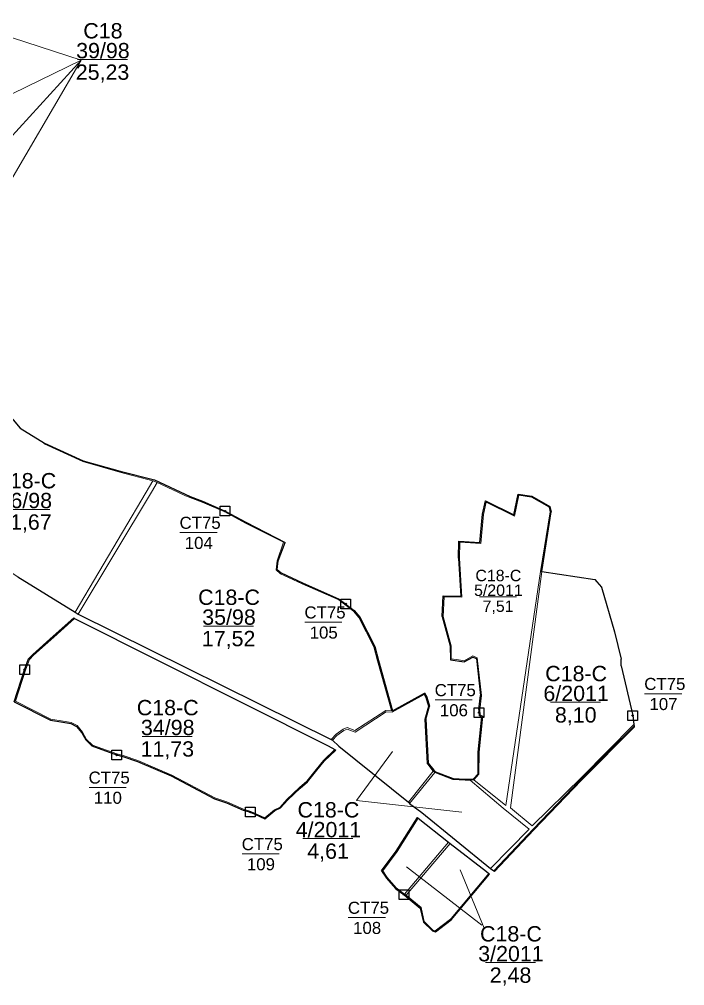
# Model space of a CAD drawing. Header units: metres. Extents: x 389812 to 396485, y 1540323 to 1543563.
# Drawn here: x 395104 to 396485, y 1540976 to 1542981 of the extents above; entities that cross this region are included whole.
import ezdxf
from ezdxf.enums import TextEntityAlignment as Align

# ---------------------------------------------------------------- set-up
doc = ezdxf.new("R2010")
doc.units = ezdxf.units.M
doc.header["$MEASUREMENT"] = 0
doc.layers.add('RanhOne', color=1, linetype='Continuous', lineweight=0)
doc.styles.add('Style-Arial', font='arial.ttf')
doc.styles.add('Style-vnarial', font='vnarial.shx')

# ---------------------------------------------------------------- blocks, each defined once
blk = doc.blocks.new('*U0')
at = {"color": 0, "linetype": 'Continuous', "lineweight": -2, "ltscale": 10, "flags": 128}
blk.add_lwpolyline([(-150, 150), (150, 150), (150, -150), (-150, -150), (-150, 150)], close=True, dxfattribs=at)
at = {"color": 0, "linetype": 'Continuous', "lineweight": -2, "ltscale": 10}
blk.add_circle((-0.02828, 0.016065), 22.5, dxfattribs=at)
blk = doc.blocks.new('*U14')
at = {"layer": 'RanhOne', "color": 3, "linetype": 'Continuous', "lineweight": 13}
blk.add_line((-61.590481, 0.735993), (61.441778, 0.735993), dxfattribs=at)
at = {"layer": 'RanhOne', "color": 3, "linetype": 'Continuous', "lineweight": 13, "style": 'Style-vnarial'}
for s, p in [('CT75', (-62.927429, 13.404383)), ('104', (-45.630649, -53.404347))]:
    blk.add_text(s, height=40, dxfattribs=at).set_placement(p)
blk = doc.blocks.new('*U15')
at = {"layer": 'RanhOne', "color": 3, "linetype": 'Continuous', "lineweight": 13}
blk.add_line((-61.590481, 0.735993), (61.441778, 0.735993), dxfattribs=at)
at = {"layer": 'RanhOne', "color": 3, "linetype": 'Continuous', "lineweight": 13, "style": 'Style-vnarial'}
for s, p in [('CT75', (-62.927429, 13.404383)), ('105', (-45.630649, -53.404347))]:
    blk.add_text(s, height=40, dxfattribs=at).set_placement(p)
blk = doc.blocks.new('*U16')
at = {"layer": 'RanhOne', "color": 3, "linetype": 'Continuous', "lineweight": 13}
blk.add_line((-61.590481, 0.735993), (61.441778, 0.735993), dxfattribs=at)
at = {"layer": 'RanhOne', "color": 3, "linetype": 'Continuous', "lineweight": 13, "style": 'Style-vnarial'}
for s, p in [('CT75', (-62.927429, 13.404383)), ('106', (-45.630649, -53.404347))]:
    blk.add_text(s, height=40, dxfattribs=at).set_placement(p)
blk = doc.blocks.new('*U17')
at = {"layer": 'RanhOne', "color": 3, "linetype": 'Continuous', "lineweight": 13}
blk.add_line((-61.590481, 0.735993), (61.441778, 0.735993), dxfattribs=at)
at = {"layer": 'RanhOne', "color": 3, "linetype": 'Continuous', "lineweight": 13, "style": 'Style-vnarial'}
for s, p in [('CT75', (-62.927429, 13.404383)), ('107', (-45.630649, -53.404347))]:
    blk.add_text(s, height=40, dxfattribs=at).set_placement(p)
blk = doc.blocks.new('*U18')
at = {"layer": 'RanhOne', "color": 3, "linetype": 'Continuous', "lineweight": 13}
blk.add_line((-61.590481, 0.735993), (61.441778, 0.735993), dxfattribs=at)
at = {"layer": 'RanhOne', "color": 3, "linetype": 'Continuous', "lineweight": 13, "style": 'Style-vnarial'}
for s, p in [('CT75', (-62.927429, 13.404383)), ('108', (-45.630649, -53.404347))]:
    blk.add_text(s, height=40, dxfattribs=at).set_placement(p)
blk = doc.blocks.new('*U19')
at = {"layer": 'RanhOne', "color": 3, "linetype": 'Continuous', "lineweight": 13}
blk.add_line((-61.590481, 0.735993), (61.441778, 0.735993), dxfattribs=at)
at = {"layer": 'RanhOne', "color": 3, "linetype": 'Continuous', "lineweight": 13, "style": 'Style-vnarial'}
for s, p in [('CT75', (-62.927429, 13.404383)), ('109', (-45.630649, -53.404347))]:
    blk.add_text(s, height=40, dxfattribs=at).set_placement(p)
blk = doc.blocks.new('*U20')
at = {"layer": 'RanhOne', "color": 3, "linetype": 'Continuous', "lineweight": 13}
blk.add_line((-61.590481, 0.735993), (61.441778, 0.735993), dxfattribs=at)
at = {"layer": 'RanhOne', "color": 3, "linetype": 'Continuous', "lineweight": 13, "style": 'Style-vnarial'}
for s, p in [('CT75', (-62.927429, 13.404383)), ('110', (-45.630649, -53.404347))]:
    blk.add_text(s, height=40, dxfattribs=at).set_placement(p)
blk = doc.blocks.new('*U48')
at = {"layer": 'RanhOne', "color": 3, "linetype": 'Continuous', "lineweight": 13}
blk.add_line((-66.520877, -1.660429), (63.750129, -1.660429), dxfattribs=at)
at = {"layer": 'RanhOne', "color": 3, "linetype": 'Continuous', "lineweight": 13, "style": 'Style-Arial'}
blk.add_text('25,23', height=40, dxfattribs=at).set_placement((-1.025137, -54.422685), align=Align.CENTER)
at = {"layer": 'RanhOne', "color": 3, "linetype": 'Continuous', "lineweight": 13, "insert": (-0.000029, 1.089388), "char_height": 40, "attachment_point": 8, "line_spacing_factor": 0.776524, "style": 'Style-Arial'}
blk.add_mtext('C18\\P39/98', dxfattribs=at)
blk = doc.blocks.new('*U51')
at = {"layer": 'RanhOne', "color": 3, "linetype": 'Continuous', "lineweight": 13}
blk.add_line((-66.520877, -1.660429), (63.750129, -1.660429), dxfattribs=at)
at = {"layer": 'RanhOne', "color": 3, "linetype": 'Continuous', "lineweight": 13, "style": 'Style-Arial'}
blk.add_text('11,67', height=40, dxfattribs=at).set_placement((-1.025137, -54.422685), align=Align.CENTER)
at = {"layer": 'RanhOne', "color": 3, "linetype": 'Continuous', "lineweight": 13, "insert": (-0.000029, 1.089388), "char_height": 40, "attachment_point": 8, "line_spacing_factor": 0.776524, "style": 'Style-Arial'}
blk.add_mtext('C18-C\\P36/98', dxfattribs=at)
blk = doc.blocks.new('*U52')
at = {"layer": 'RanhOne', "color": 3, "linetype": 'Continuous', "lineweight": 13}
blk.add_line((-66.520877, -1.660429), (63.750129, -1.660429), dxfattribs=at)
at = {"layer": 'RanhOne', "color": 3, "linetype": 'Continuous', "lineweight": 13, "style": 'Style-Arial'}
blk.add_text('17,52', height=40, dxfattribs=at).set_placement((-1.025137, -54.422685), align=Align.CENTER)
at = {"layer": 'RanhOne', "color": 3, "linetype": 'Continuous', "lineweight": 13, "insert": (-0.000029, 1.089388), "char_height": 40, "attachment_point": 8, "line_spacing_factor": 0.776524, "style": 'Style-Arial'}
blk.add_mtext('C18-C\\P35/98', dxfattribs=at)
blk = doc.blocks.new('*U53')
at = {"layer": 'RanhOne', "color": 3, "linetype": 'Continuous', "lineweight": 13}
blk.add_line((-66.520877, -1.660429), (63.750129, -1.660429), dxfattribs=at)
at = {"layer": 'RanhOne', "color": 3, "linetype": 'Continuous', "lineweight": 13, "style": 'Style-Arial'}
blk.add_text('11,73', height=40, dxfattribs=at).set_placement((-1.025137, -54.422685), align=Align.CENTER)
at = {"layer": 'RanhOne', "color": 3, "linetype": 'Continuous', "lineweight": 13, "insert": (-0.000029, 1.089388), "char_height": 40, "attachment_point": 8, "line_spacing_factor": 0.776524, "style": 'Style-Arial'}
blk.add_mtext('C18-C\\P34/98', dxfattribs=at)
blk = doc.blocks.new('*U54')
at = {"layer": 'RanhOne', "color": 3, "linetype": 'Continuous', "lineweight": 13}
blk.add_line((-66.520877, -1.660429), (63.750129, -1.660429), dxfattribs=at)
at = {"layer": 'RanhOne', "color": 3, "linetype": 'Continuous', "lineweight": 13, "style": 'Style-Arial'}
blk.add_text('4,61', height=40, dxfattribs=at).set_placement((-1.025137, -54.422685), align=Align.CENTER)
at = {"layer": 'RanhOne', "color": 3, "linetype": 'Continuous', "lineweight": 13, "insert": (-0.000029, 1.089388), "char_height": 40, "attachment_point": 8, "line_spacing_factor": 0.776524, "style": 'Style-Arial'}
blk.add_mtext('C18-C\\P4/2011', dxfattribs=at)
blk = doc.blocks.new('*U55')
at = {"layer": 'RanhOne', "color": 3, "linetype": 'Continuous', "lineweight": 13}
blk.add_line((-66.520877, -1.660429), (63.750129, -1.660429), dxfattribs=at)
at = {"layer": 'RanhOne', "color": 3, "linetype": 'Continuous', "lineweight": 13, "style": 'Style-Arial'}
blk.add_text('2,48', height=40, dxfattribs=at).set_placement((-1.025137, -54.422685), align=Align.CENTER)
at = {"layer": 'RanhOne', "color": 3, "linetype": 'Continuous', "lineweight": 13, "insert": (-0.000029, 1.089388), "char_height": 40, "attachment_point": 8, "line_spacing_factor": 0.776524, "style": 'Style-Arial'}
blk.add_mtext('C18-C\\P3/2011', dxfattribs=at)
blk = doc.blocks.new('*U56')
at = {"layer": 'RanhOne', "color": 3, "linetype": 'Continuous', "lineweight": 13}
blk.add_line((-66.520877, -1.660429), (63.750129, -1.660429), dxfattribs=at)
at = {"layer": 'RanhOne', "color": 3, "linetype": 'Continuous', "lineweight": 13, "style": 'Style-Arial'}
blk.add_text('8,10', height=40, dxfattribs=at).set_placement((-1.025137, -54.422685), align=Align.CENTER)
at = {"layer": 'RanhOne', "color": 3, "linetype": 'Continuous', "lineweight": 13, "insert": (-0.000029, 1.089388), "char_height": 40, "attachment_point": 8, "line_spacing_factor": 0.776524, "style": 'Style-Arial'}
blk.add_mtext('C18-C\\P6/2011', dxfattribs=at)
blk = doc.blocks.new('*U57')
at = {"layer": 'RanhOne', "color": 3, "linetype": 'Continuous', "lineweight": 13}
blk.add_line((-66.520877, -1.660429), (63.750129, -1.660429), dxfattribs=at)
at = {"layer": 'RanhOne', "color": 3, "linetype": 'Continuous', "lineweight": 13, "style": 'Style-Arial'}
blk.add_text('7,51', height=40, dxfattribs=at).set_placement((-1.025137, -54.422685), align=Align.CENTER)
at = {"layer": 'RanhOne', "color": 3, "linetype": 'Continuous', "lineweight": 13, "insert": (-0.000029, 1.089388), "char_height": 40, "attachment_point": 8, "line_spacing_factor": 0.776524, "style": 'Style-Arial'}
blk.add_mtext('C18-C\\P5/2011', dxfattribs=at)

msp = doc.modelspace()

# ---------------------------------------------------------------- linework, layer by layer
at = {"layer": 'RanhOne', "color": 7, "linetype": 'Continuous', "lineweight": 0}
for p, q in [((395232.307712, 1542895.782286), (394972.250645, 1542980.569762)), ((395232.307712, 1542895.782286), (394754.594186, 1542375.752436)), ((395232.307712, 1542895.782286), (394887.449427, 1542729.033584)), ((395232.307712, 1542895.782286), (394924.196622, 1542370.099937)), ((395804.134932, 1541360.370917), (395878.436951, 1541462.115887)), ((395804.134932, 1541360.370917), (396022.195206, 1541336.145924)), ((396064.192, 1541101.970991), (395907.511655, 1541223.095956)), ((396069.037783, 1541095.510993), (396018.964683, 1541216.635958))]:
    msp.add_line(p, q, dxfattribs=at)
at = {"layer": 'RanhOne', "color": 3, "linetype": 'Continuous', "lineweight": 30}
for p, q in [((395077.041, 1542167.152), (395105.697, 1542132.322)), ((395105.697, 1542132.322), (395156.224, 1542101.703)), ((395156.224, 1542101.703), (395236.745, 1542065.202)), ((395236.745, 1542065.202), (395312.984, 1542043.206)), ((395312.984, 1542043.206), (395384.86, 1542025.2)), ((395384.86, 1542025.2), (395458.93, 1541990.87)), ((395458.93, 1541990.87), (395484.299, 1541981.161)), ((396130.427, 1541953.167), (396138.992, 1541995.836)), ((396138.992, 1541995.836), (396167.37, 1541991.703)), ((396167.37, 1541991.703), (396205.164, 1541970.282)), ((395484.299, 1541981.161), (395531.111, 1541960.729)), ((396065.519, 1541954.085), (396071.787, 1541981.832)), ((396071.787, 1541981.832), (396130.427, 1541953.167)), ((396205.164, 1541970.282), (396207.491, 1541959.236)), ((395531.111, 1541960.729), (395574.438, 1541937.679)), ((396060.082, 1541895.782), (396065.519, 1541954.085)), ((396188.287, 1541835.091), (396207.491, 1541959.236)), ((395574.438, 1541937.679), (395655.58, 1541895.61)), ((395641.06, 1541857.134), (395655.58, 1541895.61)), ((396015.346, 1541863.281), (396016.443, 1541898.066)), ((396016.443, 1541898.066), (396060.082, 1541895.782)), ((396015.346, 1541863.281), (396020.288, 1541784.375)), ((395639.252, 1541839.341), (395641.06, 1541857.134)), ((395101.235, 1541824.065), (395219.897, 1541750.734)), ((395639.252, 1541839.341), (395647.442, 1541832.54)), ((395647.442, 1541832.54), (395691.579, 1541811.604)), ((396188.287, 1541835.091), (396298.771, 1541818.542)), ((395691.579, 1541811.604), (395767.93, 1541778.009)), ((396298.771, 1541818.542), (396302.702, 1541813.769)), ((396302.702, 1541813.769), (396311.932, 1541803.106)), ((396311.932, 1541803.106), (396339.525, 1541709.886)), ((395981.876, 1541741.93), (395983.629, 1541784.816)), ((395983.629, 1541784.816), (396020.288, 1541784.375)), ((395767.93, 1541778.009), (395799.093, 1541754.684)), ((395219.897, 1541750.734), (395226.145, 1541746.769)), ((395226.145, 1541746.769), (395751.0445, 1541486.6965)), ((395799.093, 1541754.684), (395810.506, 1541740.951)), ((395981.876, 1541741.93), (395998.486, 1541681.067)), ((395174.093, 1541700.976), (395216.858, 1541739.12)), ((395216.858, 1541739.12), (395218.7801, 1541738.1544)), ((395218.7801, 1541738.1544), (395745.006, 1541473.804)), ((395810.506, 1541740.951), (395841.678, 1541679.696)), ((396339.525, 1541709.886), (396353.176, 1541653.565)), ((395132.262, 1541663.336), (395174.093, 1541700.976)), ((395123.17, 1541654.207), (395132.262, 1541663.336)), ((395841.678, 1541679.696), (395849.3, 1541650.741)), ((395998.486, 1541681.067), (395998.587, 1541652.361)), ((395115.051, 1541631.46), (395123.17, 1541654.207)), ((395849.3, 1541650.741), (395878.537, 1541546.301)), ((395998.587, 1541652.361), (396027.499, 1541648.203)), ((396027.499, 1541648.203), (396045.07, 1541657.91)), ((396045.07, 1541657.91), (396052.682, 1541654.914)), ((396052.682, 1541654.914), (396061.411, 1541577.959)), ((396353.105, 1541639.44), (396353.176, 1541653.565)), ((395093.559, 1541565.187), (395115.051, 1541631.46)), ((396353.105, 1541639.44), (396377.12, 1541536.372)), ((395878.537, 1541546.301), (395945.214, 1541582.711)), ((395945.214, 1541582.711), (395949.637, 1541574.726)), ((395093.559, 1541565.187), (395168.788, 1541527.139)), ((395949.637, 1541574.726), (395955.415, 1541555.91)), ((396057.428, 1541548.883), (396061.411, 1541577.959)), ((395947.484, 1541529.094), (395955.415, 1541555.91)), ((396057.428, 1541548.883), (396058.701, 1541537.14)), ((395168.788, 1541527.139), (395194.617, 1541523.165)), ((395194.617, 1541523.165), (395211.216, 1541520.327)), ((395947.484, 1541529.094), (395952.247, 1541437.816)), ((396056.51, 1541460.938), (396064.123, 1541534.027)), ((396058.701, 1541537.14), (396064.123, 1541534.027)), ((396377.12, 1541536.372), (396379.4337, 1541517.8043)), ((395211.216, 1541520.327), (395222.747, 1541514.183)), ((395222.747, 1541514.183), (395233.723, 1541500.676)), ((396270.849, 1541402.704), (396380.119, 1541512.305)), ((396379.4337, 1541517.8043), (396379.8052, 1541514.823)), ((396379.8052, 1541514.823), (396380.119, 1541512.305)), ((395233.723, 1541500.676), (395242.144, 1541485.963)), ((395242.144, 1541485.963), (395254.645, 1541473.559)), ((395751.0445, 1541486.6965), (395753.847, 1541485.308)), ((395753.847, 1541485.308), (395766.972, 1541472.91)), ((395254.645, 1541473.559), (395305.734, 1541455.104)), ((395736.867, 1541441.715), (395760.645, 1541464.938)), ((395745.006, 1541473.804), (395758.8339, 1541465.9648)), ((395758.8339, 1541465.9648), (395760.645, 1541464.938)), ((395766.972, 1541472.91), (395911.547, 1541356.659)), ((396056.033, 1541416.016), (396056.51, 1541460.938)), ((395305.734, 1541455.104), (395318.813, 1541451.542)), ((395318.813, 1541451.542), (395349.615, 1541441.198)), ((395349.615, 1541441.198), (395419.372, 1541411.313)), ((395721.622, 1541423.222), (395736.867, 1541441.715)), ((395702.171, 1541399.404), (395721.622, 1541423.222)), ((395952.247, 1541437.816), (395964.122, 1541423.001)), ((395964.122, 1541423.001), (395967.882, 1541419.752)), ((395419.372, 1541411.313), (395509.072, 1541364.108)), ((395967.882, 1541419.752), (396004.125, 1541406.179)), ((396004.125, 1541406.179), (396029.47, 1541404.423)), ((396029.47, 1541404.423), (396046.061, 1541404.978)), ((396046.061, 1541404.978), (396056.033, 1541416.016)), ((396171.776, 1541299.731), (396270.849, 1541402.704)), ((395660.833, 1541361.175), (395687.165, 1541386.111)), ((395687.165, 1541386.111), (395702.171, 1541399.404)), ((395509.072, 1541364.108), (395533.841, 1541355.774)), ((395646.301, 1541345.143), (395660.833, 1541361.175)), ((395533.841, 1541355.774), (395568.603, 1541340.589)), ((395568.603, 1541340.589), (395583.632, 1541336.118)), ((395634.646, 1541339.623), (395646.301, 1541345.143)), ((395911.547, 1541356.659), (395914.025, 1541354.092)), ((395914.025, 1541354.092), (395939.246, 1541335.18)), ((395583.632, 1541336.118), (395613.825, 1541322.384)), ((395613.825, 1541322.384), (395634.646, 1541339.623)), ((395886.262, 1541255.498), (395930.246, 1541324.934)), ((395930.246, 1541324.934), (395931.8272, 1541323.6928)), ((395931.8272, 1541323.6928), (395994.868, 1541274.206)), ((395939.246, 1541335.18), (396081.669, 1541219.258)), ((396090.348, 1541213.415), (396171.776, 1541299.731)), ((395994.868, 1541274.206), (395997.878, 1541271.509)), ((395997.878, 1541271.509), (396073.406, 1541213.156)), ((395855.707, 1541214.687), (395886.262, 1541255.498)), ((395855.707, 1541214.687), (395865.987, 1541199.412)), ((396000.549, 1541113.022), (396080.106, 1541207.843)), ((396073.406, 1541213.156), (396078.5739, 1541209.1285)), ((396078.5739, 1541209.1285), (396080.106, 1541207.843)), ((396081.669, 1541219.258), (396088.6665, 1541214.5471)), ((396088.6665, 1541214.5471), (396090.348, 1541213.415)), ((395865.987, 1541199.412), (395885.009, 1541177.732)), ((395885.009, 1541177.732), (395902.638, 1541164.535)), ((395902.638, 1541164.535), (395935.945, 1541137.056)), ((395935.945, 1541137.056), (395942.524, 1541108.136)), ((395942.524, 1541108.136), (395961.221, 1541089.997)), ((395967.52, 1541087.88), (396000.549, 1541113.022)), ((395961.221, 1541089.997), (395967.52, 1541087.88))]:
    msp.add_line(p, q, dxfattribs=at)
at = {"layer": 'RanhOne', "color": 3, "linetype": 'Continuous', "lineweight": 0}
for p, q in [((395380.918, 1542023.597), (395390.162, 1542019.628)), ((396185.7607, 1541835.483), (396188.287, 1541835.091)), ((395219.897, 1541750.734), (395226.145, 1541746.769)), ((395226.145, 1541746.769), (395751.0445, 1541486.6965)), ((396379.4337, 1541517.8043), (396379.8052, 1541514.823)), ((395751.0445, 1541486.6965), (395753.847, 1541485.308)), ((395911.547, 1541356.659), (395962.8477, 1541421.393)), ((395962.8477, 1541421.393), (395966.5419, 1541418.1182)), ((395914.025, 1541354.092), (395966.5419, 1541418.1182)), ((396039.4722, 1541402.7565), (396046.9761, 1541403.0075)), ((395911.547, 1541356.659), (395914.025, 1541354.092)), ((395931.8272, 1541323.6928), (395994.868, 1541274.206)), ((395903.6605, 1541166.2679), (395994.868, 1541274.206)), ((395906.7276, 1541163.7538), (395997.878, 1541271.509)), ((395994.868, 1541274.206), (395997.878, 1541271.509)), ((396081.669, 1541219.258), (396088.6665, 1541214.5471)), ((395903.6605, 1541166.2679), (395906.7276, 1541163.7538))]:
    msp.add_line(p, q, dxfattribs=at)
at = {"layer": 'RanhOne', "color": 3, "linetype": 'Continuous', "lineweight": 0, "flags": 128}
for points in [[(395042.061, 1542189.73), (395077.041, 1542167.152), (395105.697, 1542132.322), (395156.224, 1542101.703)], [(395156.224, 1542101.703), (395155.3983, 1542099.8814), (395236.0513, 1542063.3206), (395312.4936, 1542041.2671), (395380.918, 1542023.597)], [(395156.224, 1542101.703), (395236.745, 1542065.202), (395312.984, 1542043.206), (395384.86, 1542025.2), (395458.93, 1541990.87), (395484.299, 1541981.161), (395531.111, 1541960.729), (395574.438, 1541937.679), (395655.58, 1541895.61), (395641.06, 1541857.134), (395639.252, 1541839.341), (395647.442, 1541832.54), (395691.579, 1541811.604), (395767.93, 1541778.009), (395799.093, 1541754.684), (395810.506, 1541740.951), (395841.678, 1541679.696), (395849.3, 1541650.741), (395878.537, 1541546.301), (395945.214, 1541582.711), (395949.637, 1541574.726), (395955.415, 1541555.91), (395947.484, 1541529.094), (395952.247, 1541437.816), (395964.122, 1541423.001), (395967.882, 1541419.752), (396004.125, 1541406.179), (396029.47, 1541404.423), (396046.061, 1541404.978), (396056.033, 1541416.016), (396056.51, 1541460.938), (396064.123, 1541534.027), (396058.701, 1541537.14), (396057.428, 1541548.883), (396061.411, 1541577.959), (396052.682, 1541654.914), (396045.07, 1541657.91), (396027.499, 1541648.203), (395998.587, 1541652.361), (395998.486, 1541681.067), (395981.876, 1541741.93), (395983.629, 1541784.816), (396020.288, 1541784.375), (396015.346, 1541863.281), (396016.443, 1541898.066), (396060.082, 1541895.782), (396065.519, 1541954.085), (396071.787, 1541981.832), (396130.427, 1541953.167), (396138.992, 1541995.836), (396167.37, 1541991.703), (396205.164, 1541970.282), (396207.491, 1541959.236), (396188.287, 1541835.091)], [(395219.897, 1541750.734), (395366.993, 1542000), (395380.918, 1542023.597)], [(395226.145, 1541746.769), (395378.3635, 1542000), (395390.162, 1542019.628)], [(395390.162, 1542019.628), (395432.731, 1542000), (395448.9002, 1541992.5446), (395483.5417, 1541979.3093), (395530.24, 1541958.927), (395573.5196, 1541935.9022), (395652.3192, 1541896.3479), (395639.0933, 1541857.5634), (395637.1545, 1541838.4831), (395646.3577, 1541830.8407), (395690.7475, 1541809.7848), (395766.9149, 1541776.2706), (395797.7057, 1541753.2242), (395808.8249, 1541739.8447), (395839.7984, 1541678.9798), (395847.3698, 1541650.2168), (395876.1602, 1541547.3722), (395876.4198, 1541546.445), (395864.8332, 1541547.2329), (395800.6078, 1541505.2329), (395784.6364, 1541511.7042), (395776.0314, 1541508.1521), (395761.2681, 1541497.7448), (395751.0445, 1541486.6965)], [(396046.9761, 1541403.0075), (396058.0248, 1541415.2373), (396058.5089, 1541460.8235), (396066.247, 1541535.1137), (396060.7793, 1541538.253), (396059.5298, 1541548.7217), (396063.4185, 1541578.0058), (396054.5337, 1541656.3345), (396044.9267, 1541660.1157), (396027.1194, 1541650.2782), (396015.2615, 1541651.9835), (396000.5809, 1541654.0948), (396000.4851, 1541681.3385), (395983.887, 1541742.1578), (395985.548, 1541782.7928), (396022.4188, 1541782.3492), (396017.348, 1541863.3121), (396018.3776, 1541895.962), (396061.8951, 1541893.6844), (396067.4983, 1541953.7705), (396073.1806, 1541978.9246), (396131.8777, 1541950.2317), (396140.5798, 1541993.5837), (396166.7103, 1541989.778), (396203.3929, 1541968.9869), (396205.4587, 1541959.181), (396185.7607, 1541835.483)], [(394849.438, 1541972.62), (394867.853, 1541965.786), (394903.585, 1541948.248), (394987.25, 1541898.549), (395101.235, 1541824.065), (395219.897, 1541750.734)], [(396046.9761, 1541403.0075), (396114.046, 1541349.856), (396185.7607, 1541835.483)], [(396188.287, 1541835.091), (396123.193, 1541345.414), (396168.082, 1541308.052), (396271.72, 1541408.898), (396379.4337, 1541517.8043)], [(396188.287, 1541835.091), (396298.771, 1541818.542), (396302.702, 1541813.769), (396311.932, 1541803.106), (396339.525, 1541709.886), (396353.176, 1541653.565), (396353.105, 1541639.44), (396377.12, 1541536.372), (396379.4337, 1541517.8043)], [(395218.7801, 1541738.1544), (395216.858, 1541739.12), (395174.093, 1541700.976), (395132.262, 1541663.336), (395123.17, 1541654.207), (395115.051, 1541631.46), (395093.559, 1541565.187), (395168.788, 1541527.139), (395194.617, 1541523.165), (395211.216, 1541520.327), (395222.747, 1541514.183), (395233.723, 1541500.676), (395242.144, 1541485.963), (395254.645, 1541473.559), (395305.734, 1541455.104), (395318.813, 1541451.542), (395349.615, 1541441.198), (395419.372, 1541411.313), (395509.072, 1541364.108), (395533.841, 1541355.774), (395568.603, 1541340.589), (395583.632, 1541336.118), (395613.825, 1541322.384), (395634.646, 1541339.623), (395646.301, 1541345.143), (395660.833, 1541361.175), (395687.165, 1541386.111), (395702.171, 1541399.404), (395721.622, 1541423.222), (395736.867, 1541441.715), (395760.645, 1541464.938), (395758.8339, 1541465.9648)], [(395218.7801, 1541738.1544), (395175.4275, 1541699.4864), (395133.6405, 1541661.8859), (395124.9031, 1541653.1129), (395116.9444, 1541630.8152), (395095.9897, 1541566.1989), (395169.4067, 1541529.0673), (395194.9376, 1541525.1392), (395211.8714, 1541522.244), (395224.0442, 1541515.758), (395235.3779, 1541501.8109), (395243.7451, 1541487.1918), (395255.7401, 1541475.2899), (395306.3375, 1541457.0125), (395319.3946, 1541453.4564), (395350.3283, 1541443.0682), (395420.2329, 1541413.12), (395509.8616, 1541365.9525), (395534.5616, 1541357.6417), (395569.3769, 1541342.4334), (395584.2944, 1541337.7497), (395613.467, 1541324.6841), (395633.5635, 1541341.3233), (395645.0859, 1541346.7805), (395659.4024, 1541362.5747), (395685.8139, 1541387.586), (395700.724, 1541400.7941), (395720.0758, 1541424.4906), (395735.3924, 1541443.0704), (395758.8339, 1541465.9648)], [(395218.7801, 1541738.1544), (395745.006, 1541473.804), (395758.8339, 1541465.9648)], [(395753.847, 1541485.308), (395763.255, 1541495.475), (395777.486, 1541505.507), (395784.647, 1541508.463), (395800.936, 1541501.863), (395865.66, 1541544.189), (395877.7615, 1541543.5987), (395944.4277, 1541580.0029), (395947.7864, 1541573.9394), (395951.3396, 1541562.3683), (395953.3262, 1541555.8992), (395945.4688, 1541529.3323), (395950.2833, 1541437.0681), (395951.5763, 1541435.455), (395962.8477, 1541421.393)], [(396379.8052, 1541514.823), (396380.119, 1541512.305), (396270.849, 1541402.704), (396171.776, 1541299.731), (396090.348, 1541213.415), (396088.6665, 1541214.5471)], [(396088.6665, 1541214.5471), (396170.3279, 1541301.1106), (396269.4201, 1541404.1035), (396379.8052, 1541514.823)], [(395753.847, 1541485.308), (395766.972, 1541472.91), (395911.547, 1541356.659)], [(395966.5419, 1541418.1182), (396003.6963, 1541404.2039), (396029.4342, 1541402.4207), (396039.4722, 1541402.7565)], [(396039.4722, 1541402.7565), (396108.286, 1541344.281), (396161.951, 1541301.007), (396081.669, 1541219.258)], [(395914.025, 1541354.092), (395939.246, 1541335.18), (396081.669, 1541219.258)], [(395931.8272, 1541323.6928), (395930.246, 1541324.934), (395886.262, 1541255.498), (395855.707, 1541214.687), (395865.987, 1541199.412), (395885.009, 1541177.732), (395902.638, 1541164.535), (395935.945, 1541137.056), (395942.524, 1541108.136), (395961.221, 1541089.997), (395967.52, 1541087.88), (396000.549, 1541113.022), (396080.106, 1541207.843), (396078.5739, 1541209.1285)], [(395903.6605, 1541166.2679), (395886.3747, 1541179.208), (395867.5748, 1541200.6348), (395858.1593, 1541214.6253), (395887.9098, 1541254.3618), (395931.8272, 1541323.6928)], [(395997.878, 1541271.509), (396073.406, 1541213.156), (396078.5739, 1541209.1285)], [(395906.7276, 1541163.7538), (395937.7439, 1541138.1647), (395944.3425, 1541109.1583), (395962.2881, 1541091.7483), (395967.1522, 1541090.1135), (395999.1602, 1541114.4783), (395999.9821, 1541115.4579), (396078.5739, 1541209.1285)]]:
    msp.add_lwpolyline(points, dxfattribs=at)

# ---------------------------------------------------------------- block references
at = {"layer": 'RanhOne', "color": 3, "linetype": 'Continuous', "lineweight": 13}
for name, p, xscale, yscale, zscale in [('*U48', (395277.535052, 1542898.448962), 0.794896, 0.794896, 0.794896), ('*U51', (395116.412738, 1541965.296862), 0.794896, 0.794896, 0.794896), ('*U14', (395475.888145, 1541915.461474), 0.625, 0.625, 0.625), ('*U57', (396098.2593, 1541783.681659), 0.590179, 0.590179, 0.590179), ('*U52', (395539.232104, 1541723.586239), 0.794896, 0.794896, 0.794896), ('*U15', (395735.081394, 1541729.524891), 0.625, 0.625, 0.625), ('*U56', (396259.638639, 1541565.316284), 0.794896, 0.794896, 0.794896), ('*U16', (396005.336214, 1541568.403115), 0.625, 0.625, 0.625), ('*U17', (396440.320827, 1541581.323111), 0.625, 0.625, 0.625), ('*U53', (395412.030277, 1541494.660055), 0.794896, 0.794896, 0.794896), ('*U20', (395287.168711, 1541386.962163), 0.625, 0.625, 0.625), ('*U54', (395745.581734, 1541282.691366), 0.794896, 0.794896, 0.794896), ('*U19', (395604.855741, 1541249.036957), 0.625, 0.625, 0.625), ('*U18', (395825.292303, 1541117.026198), 0.625, 0.625, 0.625), ('*U55', (396124.360506, 1541025.50269), 0.794896, 0.794896, 0.794896)]:
    msp.add_blockref(name, p, dxfattribs=dict(at, xscale=xscale, yscale=yscale, zscale=zscale))
at = {"layer": 'RanhOne', "color": 3, "linetype": 'Continuous', "lineweight": 30, "ltscale": 0.666667, "xscale": 0.066667, "yscale": 0.066667, "zscale": 0.066667}
for p in [(395530.6915, 1541960.676), (395781.3495, 1541768.193), (395115.0975, 1541631.814), (396058.173, 1541542.85), (396376.796, 1541536.505), (395305.773, 1541454.81), (395583.621, 1541336.332), (395902.342385, 1541165.260929)]:
    msp.add_blockref('*U0', p, dxfattribs=at)

doc.saveas('drawing.dxf')
